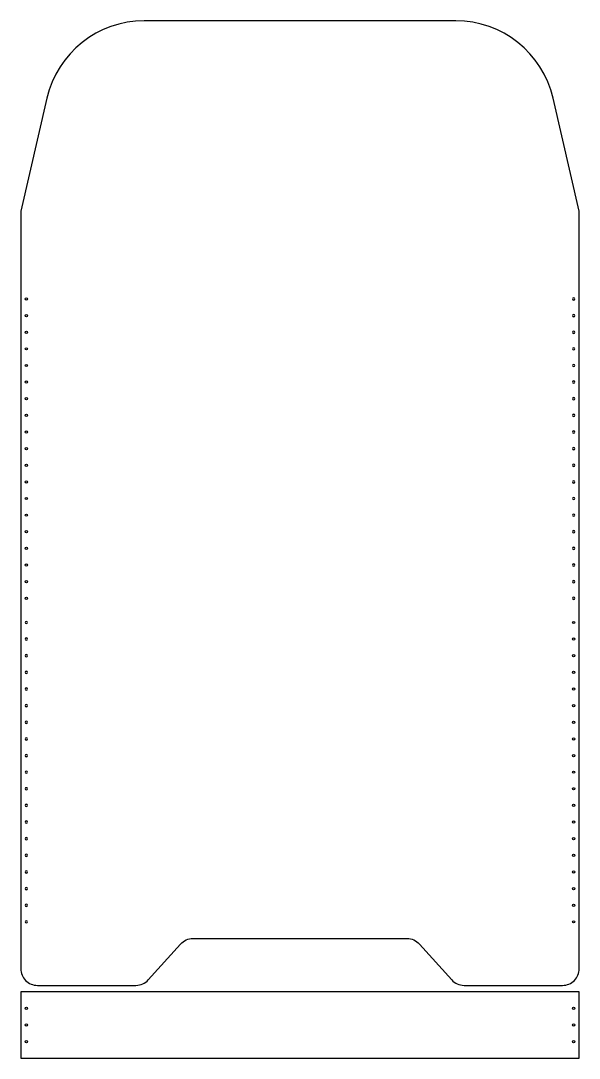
# Model space of a CAD drawing. Header units: millimetres. Extents: x 2932 to 3301, y 1535 to 2221.
import ezdxf

# ---------------------------------------------------------------- set-up
doc = ezdxf.new("R2010")
doc.units = ezdxf.units.MM

# ---------------------------------------------------------------- blocks, each defined once
blk = doc.blocks.new('*U1')
blk.add_circle((0, -0.75), 0.75)
blk = doc.blocks.new('*U2')
at = {"color": 0, "linetype": 'ByBlock', "lineweight": -2, "transparency": 16777216, "rotation": 90}
for p in [(2934.65, 2037.32), (2934.65, 2026.32), (2934.65, 2015.32), (2934.65, 2004.32), (2934.65, 1993.32), (2934.65, 1982.32), (2934.65, 1971.32), (2934.65, 1960.32), (2934.65, 1949.32), (2934.65, 1938.32), (2934.65, 1927.32), (2934.65, 1916.32), (2934.65, 1905.32), (2934.65, 1894.32), (2934.65, 1883.32), (2934.65, 1872.32), (2934.65, 1861.32), (2934.65, 1850.32), (2934.65, 1839.32)]:
    blk.add_blockref('*U1', p, dxfattribs=at)
blk = doc.blocks.new('*U19')
blk.add_circle((0, -0.75), 0.75)
blk = doc.blocks.new('*U20')
at = {"color": 0, "linetype": 'ByBlock', "lineweight": -2, "transparency": 16777216, "rotation": 90}
for p in [(2934.65, 2037.32), (2934.65, 2026.32), (2934.65, 2015.32), (2934.65, 2004.32), (2934.65, 1993.32), (2934.65, 1982.32), (2934.65, 1971.32), (2934.65, 1960.32), (2934.65, 1949.32), (2934.65, 1938.32), (2934.65, 1927.32), (2934.65, 1916.32), (2934.65, 1905.32), (2934.65, 1894.32), (2934.65, 1883.32), (2934.65, 1872.32), (2934.65, 1861.32), (2934.65, 1850.32), (2934.65, 1839.32)]:
    blk.add_blockref('*U19', p, dxfattribs=at)
blk = doc.blocks.new('*U35')
blk.add_circle((0, -0.75), 0.75)
blk = doc.blocks.new('*U36')
at = {"color": 0, "linetype": 'ByBlock', "lineweight": -2, "transparency": 16777216, "rotation": 90}
for p in [(2934.65, 2037.32), (2934.65, 2026.32), (2934.65, 2015.32), (2934.65, 2004.32), (2934.65, 1993.32), (2934.65, 1982.32), (2934.65, 1971.32), (2934.65, 1960.32), (2934.65, 1949.32), (2934.65, 1938.32), (2934.65, 1927.32), (2934.65, 1916.32), (2934.65, 1905.32), (2934.65, 1894.32), (2934.65, 1883.32), (2934.65, 1872.32), (2934.65, 1861.32), (2934.65, 1850.32), (2934.65, 1839.32)]:
    blk.add_blockref('*U35', p, dxfattribs=at)
blk = doc.blocks.new('*U34')
blk.add_circle((0, -0.75), 0.75)
blk = doc.blocks.new('*U33')
at = {"color": 0, "linetype": 'ByBlock', "lineweight": -2, "transparency": 16777216, "rotation": 90}
for p in [(2934.65, 2037.32), (2934.65, 2026.32), (2934.65, 2015.32), (2934.65, 2004.32), (2934.65, 1993.32), (2934.65, 1982.32), (2934.65, 1971.32), (2934.65, 1960.32), (2934.65, 1949.32), (2934.65, 1938.32), (2934.65, 1927.32), (2934.65, 1916.32), (2934.65, 1905.32), (2934.65, 1894.32), (2934.65, 1883.32), (2934.65, 1872.32), (2934.65, 1861.32), (2934.65, 1850.32), (2934.65, 1839.32)]:
    blk.add_blockref('*U34', p, dxfattribs=at)

msp = doc.modelspace()

# ---------------------------------------------------------------- linework, layer by layer
msp.add_lwpolyline([(3186.93, 1614.32, -0.213054), (3195.12, 1610.67), (3216.37, 1586.98, 0.213054), (3224.56, 1583.32), (3289.65, 1583.32, 0.414214), (3300.65, 1594.32), (3300.65, 2095.32), (3283.37, 2170.17, 0.349216), (3219.06, 2221.32), (3013.24, 2221.32, 0.349216), (2948.93, 2170.17), (2931.65, 2095.32), (2931.65, 1594.32, 0.414214), (2942.65, 1583.32), (3007.74, 1583.32, 0.213054), (3015.93, 1586.98), (3037.18, 1610.67, -0.213054), (3045.36, 1614.32), (3186.93, 1614.32)], format="xyb")
msp.add_lwpolyline([(3300.65, 1579.11), (2931.65, 1579.11), (2931.65, 1535.11), (3300.65, 1535.11)], close=True)
for centre in [(2935.4, 1568.11), (3296.9, 1568.11), (2935.4, 1557.11), (3296.9, 1557.11), (2935.4, 1546.11), (3296.9, 1546.11)]:
    msp.add_circle(centre, 0.75)

# ---------------------------------------------------------------- block references
msp.add_blockref('*U2', (0, 0))
at = {"xscale": -1}
msp.add_blockref('*U36', (6232.3, 0), dxfattribs=at)
at = {"xscale": -1, "rotation": 180}
msp.add_blockref('*U20', (0, 3662.65), dxfattribs=at)
at = {"rotation": 180}
msp.add_blockref('*U33', (6232.3, 3662.65), dxfattribs=at)

doc.saveas('drawing.dxf')
